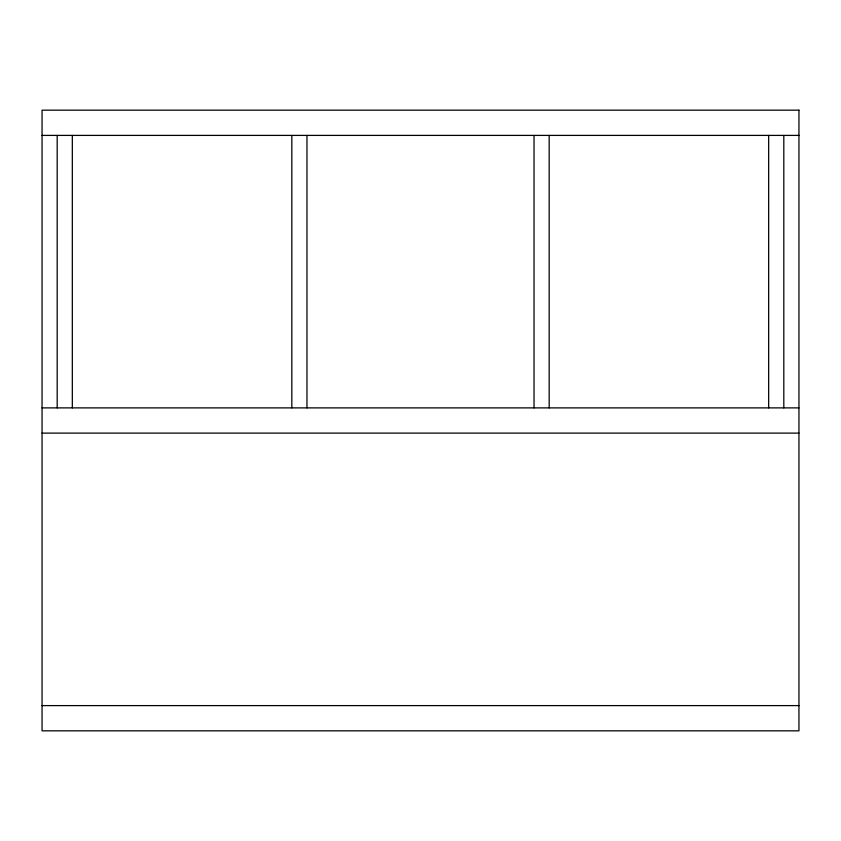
<?xml version="1.0" encoding="UTF-8"?>
<svg xmlns="http://www.w3.org/2000/svg" width="841" height="841" viewBox="0 0 841 841"><rect width="100%" height="100%" fill="white"/><g stroke="black" fill="none" stroke-linecap="round" stroke-linejoin="round"><path stroke-width="1.26" d="M42.05 135.401L798.95 135.401M42.05 407.885L798.95 407.885M42.05 433.115L798.95 433.115M42.05 705.599L798.95 705.599M783.812 135.401L783.812 407.885M768.674 135.401L768.674 407.885M549.173 135.401L549.173 407.885M534.035 135.401L534.035 407.885M306.965 135.401L306.965 407.885M291.827 135.401L291.827 407.885M72.326 135.401L72.326 407.885M57.188 135.401L57.188 407.885M798.95 110.171L42.05 110.171L42.05 730.829L798.95 730.829L798.95 110.171"/></g></svg>
